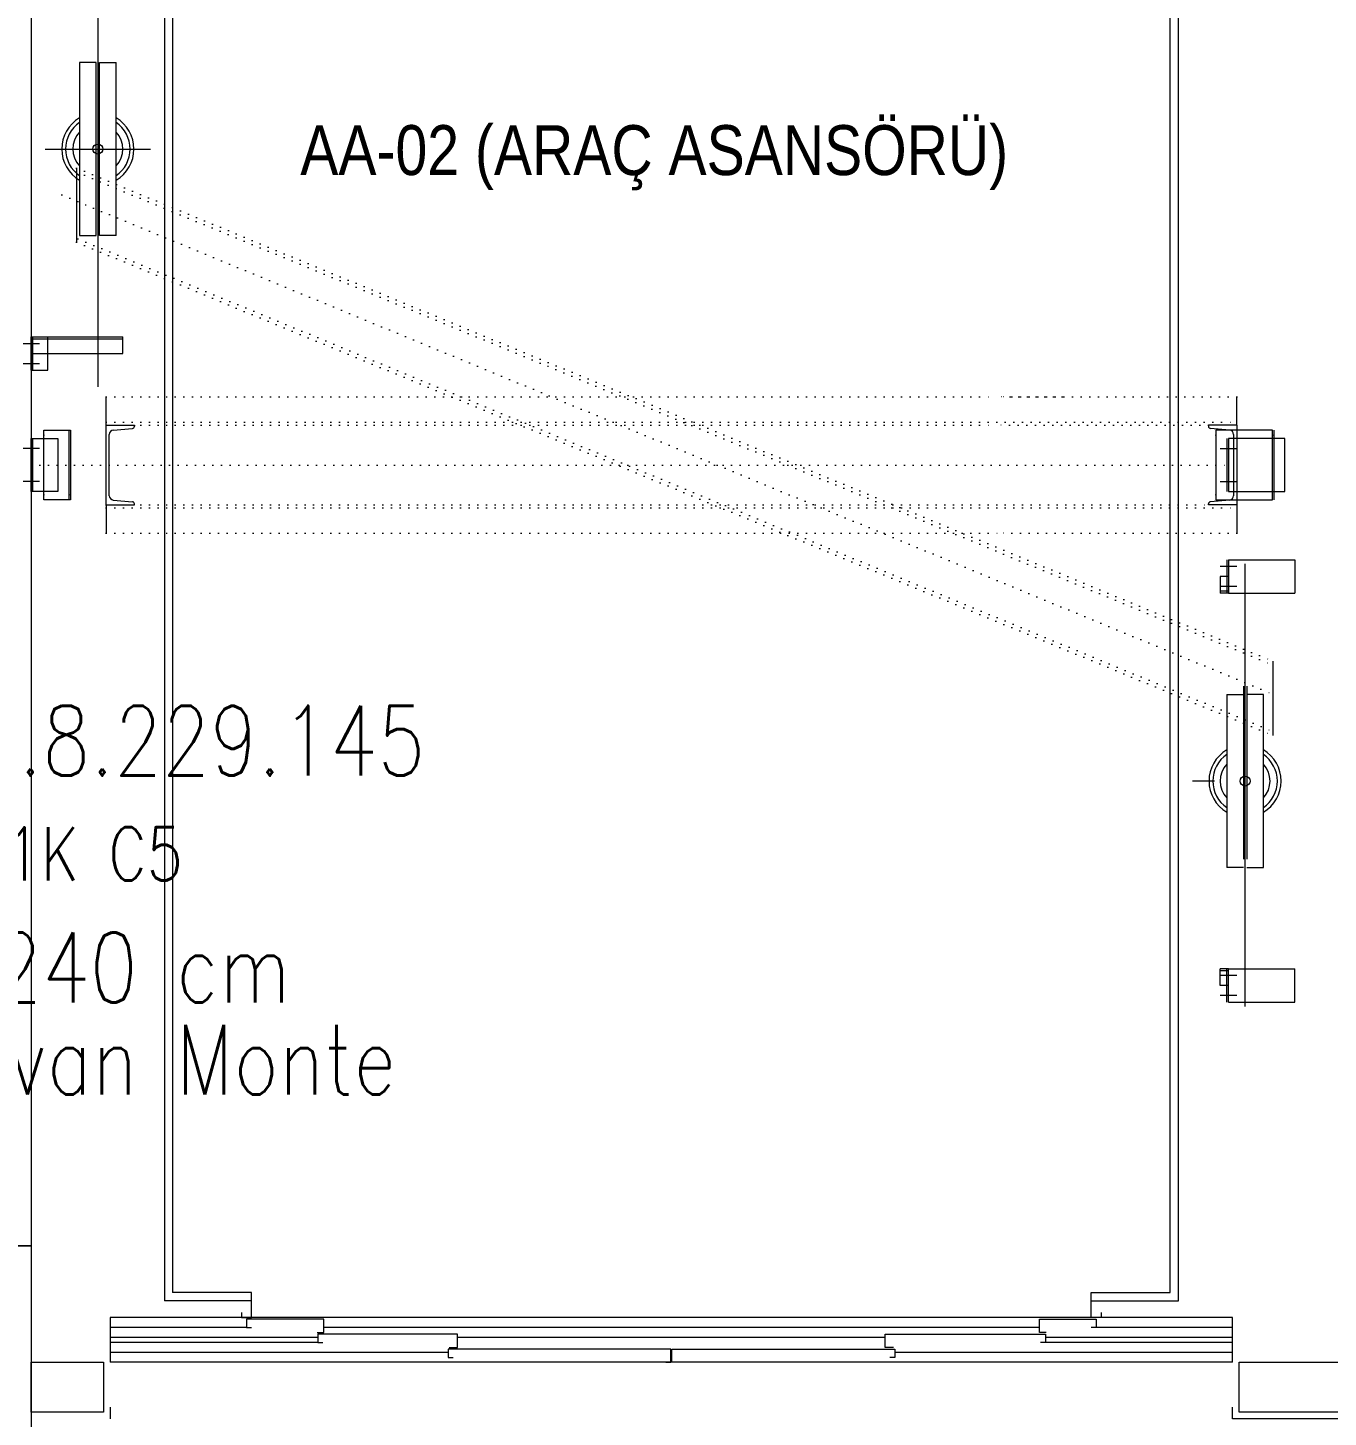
# Model space of a CAD drawing. Extents: x -1286 to 34975, y -230 to 6637.
# Drawn here: x 24674.8 to 25065.8, y 3141 to 3558.7 of the extents above; entities that cross this region are included whole.
import ezdxf

# ---------------------------------------------------------------- set-up
doc = ezdxf.new("R2010")
doc.units = 0
doc.header["$LTSCALE"] = 20
doc.linetypes.add('DOT2', pattern=[0.125, 0, -0.125])
doc.layers.get('0').update_dxf_attribs({"color": 9, "lineweight": 9})
for name, color, linetype, lineweight in [('00', 9, 'Continuous', 9), ('01', 9, 'Continuous', 9), ('06D', 9, 'Continuous', 9), ('14', 9, 'Continuous', 9), ('20', 9, 'DOT2', 9), ('21', 9, 'Continuous', 9), ('E-YAZI', 7, 'Continuous', 30)]:
    doc.layers.add(name, color=color, linetype=linetype, lineweight=lineweight)
doc.styles.add('E-YAZI', font='txttw.shx')
doc.styles.add('MuuM_TEXT-STANDART', font='ARIALN.TTF')

# ---------------------------------------------------------------- blocks, each defined once
blk = doc.blocks.new('p-kolon-80x80-vw')
at = {"layer": '01'}
blk.add_lwpolyline([(-40, -40), (-40, 40), (40, 40), (40, -40)], close=True, dxfattribs=at)
blk = doc.blocks.new('NPU240')
for p, q in [((0, -120), (0, 120)), ((0, 120), (85, 120)), ((9.5, -92.2), (9.5, 92.2)), ((21.4, 105.2), (79.1, 110.2)), ((85, 120), (85, 116.7)), ((0, -120), (85, -120)), ((21.4, -105.2), (79.1, -110.2)), ((85, -120), (85, -116.7))]:
    blk.add_line(p, q)
for centre, radius, start, end in [((22.5, 92.2), 13, 95, 180), ((78.5, 116.7), 6.5, 275, 0), ((22.5, -92.2), 13, 180, 265), ((78.5, -116.7), 6.5, 0, 85)]:
    blk.add_arc(centre, radius, start, end)
blk = doc.blocks.new('asansr-acilmayan')
for p in [(1926.2, 24884.45), (1926.2, 24884.45), (1926.2, 24884.45), (1926.2, 24866.45)]:
    blk.add_point(p)
at = {"layer": '06D'}
for p, q in [((1610, 25258.7), (1610, 24624.2)), ((1915, 24624.2), (1915, 25258.7)), ((1612.5, 25256.2), (1612.5, 24626.7)), ((1912.5, 24626.7), (1912.5, 25256.2)), ((1590, 25031.95), (1590, 24898.95)), ((1584.5, 24996.45), (1584.5, 24944.45)), ((1589.5, 24996.45), (1584.5, 24996.45)), ((1589.5, 24944.45), (1589.5, 24996.45)), ((1590.5, 24944.45), (1590.5, 24996.45)), ((1590.5, 24996.45), (1595.5, 24996.45)), ((1595.5, 24944.45), (1595.5, 24996.45)), ((1574.15, 24970.45), (1605.85, 24970.45)), ((1583.54, 24964.75), (1583.57, 24942.45)), ((1584.5, 24944.45), (1589.5, 24944.45)), ((1595.5, 24944.45), (1590.5, 24944.45)), ((1567.5, 24911.95), (1572.5, 24911.95)), ((1570, 24913.95), (1597.5, 24913.95)), ((1570, 24903.95), (1570, 24913.95)), ((1570, 24913.95), (1575, 24913.95)), ((1570, 24913.35), (1597.5, 24913.35)), ((1570.5, 24903.95), (1570.5, 24913.95)), ((1575, 24903.95), (1575, 24913.95)), ((1597.5, 24908.95), (1597.5, 24913.95)), ((1570, 24908.95), (1597.5, 24908.95)), ((1567.5, 24905.95), (1572.5, 24905.95)), ((1570, 24903.95), (1575, 24903.95)), ((1592.5, 24887.45), (1592.5, 24895.95)), ((1932.5, 24887.45), (1932.5, 24895.95)), ((1570, 24867.45), (1570, 24883.45)), ((1570, 24883.45), (1578, 24883.45)), ((1570.5, 24867.45), (1570.5, 24883.45)), ((1573.8, 24864.95), (1573.8, 24885.95)), ((1573.8, 24885.95), (1581.8, 24885.95)), ((1578, 24883.45), (1578, 24867.45)), ((1581.3, 24885.95), (1581.3, 24864.95)), ((1581.8, 24885.95), (1581.8, 24864.95)), ((1926.2, 24885.95), (1926.2, 24864.95)), ((1943.2, 24885.95), (1926.2, 24885.95)), ((1929.5, 24883.45), (1929.5, 24867.45)), ((1947, 24883.45), (1930, 24883.45)), ((1930, 24883.45), (1930, 24867.45)), ((1943.2, 24864.95), (1943.2, 24885.95)), ((1943.7, 24864.95), (1943.7, 24885.95)), ((1947, 24867.45), (1947, 24883.45)), ((1572.5, 24880.45), (1567.5, 24880.45)), ((1927.5, 24880.45), (1932.5, 24880.45)), ((1572.5, 24870.45), (1567.5, 24870.45)), ((1927.5, 24870.45), (1932.5, 24870.45)), ((1578, 24867.45), (1570, 24867.45)), ((1930, 24867.45), (1947, 24867.45)), ((1581.8, 24864.95), (1573.8, 24864.95)), ((1592.5, 24863.45), (1592.5, 24854.95)), ((1926.2, 24864.95), (1943.2, 24864.95)), ((1932.5, 24863.45), (1932.5, 24854.95)), ((1932.5, 24844.95), (1927.5, 24844.95)), ((1929.5, 24846.95), (1929.5, 24836.95)), ((1930, 24846.95), (1930, 24836.95)), ((1930, 24846.95), (1950, 24846.95)), ((1935, 24712.7), (1935, 24845.7)), ((1950, 24846.95), (1950, 24836.95)), ((1930, 24841.95), (1927.5, 24841.95)), ((1927.5, 24841.95), (1927.5, 24836.95)), ((1932.5, 24838.95), (1927.5, 24838.95)), ((1930, 24837.55), (1927.5, 24837.55)), ((1930, 24836.95), (1927.5, 24836.95)), ((1930, 24836.95), (1950, 24836.95)), ((1943.45, 24794.17), (1943.45, 24816.46)), ((1934.5, 24808.95), (1934.5, 24756.95)), ((1935.5, 24808.95), (1935.5, 24756.95)), ((1929.5, 24806.45), (1929.5, 24754.45)), ((1929.5, 24806.45), (1934.5, 24806.45)), ((1940.5, 24806.45), (1935.5, 24806.45)), ((1940.5, 24754.45), (1940.5, 24806.45)), ((1925.85, 24780.45), (1919.15, 24780.45)), ((1934.5, 24754.45), (1929.5, 24754.45)), ((1935.5, 24754.45), (1940.5, 24754.45)), ((1930, 24723.95), (1927.5, 24723.95)), ((1927.5, 24718.95), (1927.5, 24723.95)), ((1929.5, 24713.95), (1929.5, 24723.95)), ((1930, 24723.95), (1950, 24723.95)), ((1930, 24713.95), (1930, 24723.95)), ((1950, 24713.95), (1950, 24723.95)), ((1930, 24723.35), (1927.5, 24723.35)), ((1932.5, 24721.95), (1927.5, 24721.95)), ((1930, 24718.95), (1927.5, 24718.95)), ((1932.5, 24715.95), (1927.5, 24715.95)), ((1930, 24713.95), (1950, 24713.95)), ((1636.2, 24624.2), (1610, 24624.2)), ((1636.2, 24626.7), (1612.5, 24626.7)), ((1636.2, 24624.2), (1636.2, 24626.7)), ((1888.7, 24624.2), (1888.7, 24626.7)), ((1888.7, 24626.7), (1912.5, 24626.7)), ((1888.7, 24624.2), (1915, 24624.2)), ((1593.7, 24619.2), (1593.7, 24605.7)), ((1931.2, 24619.2), (1593.7, 24619.2)), ((1931.2, 24605.7), (1931.2, 24619.2)), ((1634.7, 24616.2), (1593.7, 24616.2)), ((1873.2, 24616.2), (1658, 24616.2)), ((1931.2, 24616.2), (1890.2, 24616.2)), ((1656.2, 24613.2), (1593.7, 24613.2)), ((1656.2, 24611.7), (1593.7, 24611.7)), ((1826.8, 24613.2), (1698.2, 24613.2)), ((1931.2, 24613.2), (1875, 24613.2)), ((1931.2, 24611.7), (1875, 24611.7)), ((1695.35, 24608.7), (1593.7, 24608.7)), ((1931.2, 24608.7), (1829.65, 24608.7)), ((1931.2, 24605.7), (1593.7, 24605.7))]:
    blk.add_line(p, q, dxfattribs=at)
for points in [[(1633.2, 24620.7), (1633.2, 24619.2), (1636.2, 24619.2), (1636.2, 24624.2)], [(1891.7, 24620.7), (1891.7, 24619.2), (1888.7, 24619.2), (1888.7, 24624.2)], [(1656, 24614.7), (1658, 24614.7), (1658, 24618.7), (1634.7, 24618.7), (1634.7, 24616.2), (1636.2, 24616.2)], [(1875.2, 24614.7), (1873.2, 24614.7), (1873.2, 24618.7), (1890.2, 24618.7), (1890.2, 24616.2), (1888.7, 24616.2)], [(1695.7, 24610.2), (1698.2, 24610.2), (1698.2, 24614.2), (1656.2, 24614.2), (1656.2, 24611.7), (1657.7, 24611.7)], [(1829.3, 24610.2), (1826.8, 24610.2), (1826.8, 24614.2), (1875, 24614.2), (1875, 24611.7), (1873.5, 24611.7)], [(1760.85, 24605.7), (1762.35, 24605.7), (1762.35, 24609.7), (1695.35, 24609.7), (1695.35, 24607.2), (1696.85, 24607.2)], [(1764.15, 24605.7), (1762.65, 24605.7), (1762.65, 24609.7), (1829.65, 24609.7), (1829.65, 24607.2), (1828.15, 24607.2)]]:
    blk.add_lwpolyline(points, dxfattribs=at)
for centre in [(1590, 24970.45), (1935, 24780.45)]:
    blk.add_circle(centre, 1.5, dxfattribs=at)
for centre, radius, start, end in [((1590, 24970.45), 10.85, 120.4584, 239.5416), ((1590, 24970.45), 9.7, 124.542, 235.458), ((1590, 24970.45), 10.85, 300.4584, 59.5416), ((1590, 24970.45), 9.7, 304.542, 55.458), ((1590, 24970.45), 7.5, 137.1666, 222.8334), ((1590, 24970.45), 7.5, 317.1666, 42.8334), ((1935, 24780.45), 10.85, 120.4584, 239.5416), ((1935, 24780.45), 9.7, 124.542, 235.458), ((1935, 24780.45), 10.85, 300.4584, 59.5416), ((1935, 24780.45), 9.7, 304.542, 55.458), ((1935, 24780.45), 7.5, 137.1666, 222.8334), ((1935, 24780.45), 7.5, 317.1666, 42.8334)]:
    blk.add_arc(centre, radius, start, end, dxfattribs=at)
for p in [(1573.8, 24884.45), (1943.2, 24884.45), (1573.8, 24866.45), (1573.8, 24866.45), (1573.8, 24866.45), (1581.8, 24866.45)]:
    blk.add_point(p, dxfattribs=at)
at = {"layer": '20'}
for p, q in [((1583.54, 24963.56), (1943.02, 24815.45)), ((1583.57, 24964.74), (1943.45, 24816.46)), ((1579.13, 24956.66), (1943.45, 24806.57)), ((1583.57, 24942.45), (1943.45, 24794.17)), ((1584, 24943.47), (1943.45, 24795.37)), ((1592.5, 24895.95), (1860, 24895.95)), ((1880, 24895.95), (1860, 24895.95)), ((1932.5, 24895.95), (1860, 24895.95)), ((1592.5, 24888.35), (1932.5, 24888.35)), ((1592.5, 24887.45), (1860, 24887.45)), ((1924, 24887.45), (1860, 24887.45)), ((1570, 24875.45), (1930, 24875.45)), ((1592.5, 24863.45), (1924, 24863.45)), ((1592.5, 24862.55), (1932.5, 24862.55)), ((1592.5, 24854.95), (1862.5, 24854.95)), ((1932.5, 24854.95), (1860, 24854.95))]:
    blk.add_line(p, q, dxfattribs=at)
at = {"layer": '06D', "xscale": 0.0999999999985448, "yscale": 0.0999999999985448, "zscale": 0.0999999999985448}
blk.add_blockref('NPU240', (1592.5, 24875.45), dxfattribs=at)
at = {"layer": '06D', "xscale": 0.0999999999985448, "yscale": 0.0999999999985448, "zscale": 0.0999999999985448, "rotation": 180}
blk.add_blockref('NPU240', (1932.5, 24875.45), dxfattribs=at)

msp = doc.modelspace()

# ---------------------------------------------------------------- linework, layer by layer
at = {"layer": '00'}
msp.add_lwpolyline([(25395.84, 3142.5), (25039.04, 3142.5), (25039.04, 3157.5), (25105.84, 3157.5), (25105.84, 3347.5), (25075.84, 3347.5), (25075.84, 3872.5), (24675.84, 3872.5), (24675.84, 3892.5), (25395.84, 3892.5), (25395.84, 3872.5), (25090.84, 3872.5), (25090.84, 3362.5), (25460.84, 3362.5), (25460.84, 3812.5), (25475.84, 3812.5), (25475.84, 3192.5), (25460.84, 3192.5), (25460.84, 3347.5), (25335.84, 3347.5), (25335.84, 3157.5), (25395.84, 3157.5)], dxfattribs=at)
for points in [[(24645.84, 3457.5), (24645.84, 3472.5), (24660.84, 3472.5), (24660.84, 3812.5), (24675.84, 3812.5), (24675.84, 3192.5), (24660.84, 3192.5), (24660.84, 3457.5)], [(24697.54, 3142.5), (24675.84, 3142.5), (24675.84, 3157.5), (24697.54, 3157.5)]]:
    msp.add_lwpolyline(points, close=True, dxfattribs=at)
at = {"layer": '14'}
for points in [[(24699.54, 3144), (24699.54, 3140.5)], [(25458.84, 1794.5), (25458.84, 2410.5), (25393.84, 2410.5), (25393.84, 2494.5), (25458.84, 2494.5), (25458.84, 3110.5), (25393.84, 3110.5), (25393.84, 3140.5), (25393.84, 3140.5), (25393.84, 3140.5), (25337.84, 3140.5), (25337.84, 3140.5), (25037.04, 3140.5), (25037.04, 3144)]]:
    msp.add_lwpolyline(points, dxfattribs=at)

# ---------------------------------------------------------------- block references
for name, p in [('asansr-acilmayan', (23105.84, -21448.2)), ('p-kolon-80x80-vw', (24635.84, 3152.5))]:
    msp.add_blockref(name, p)

# ---------------------------------------------------------------- texts
at = {"layer": '21', "insert": (24863.15, 3519.61), "char_height": 15, "attachment_point": 5, "style": 'MuuM_TEXT-STANDART'}
msp.add_mtext_dynamic_manual_height_columns('AA-02 (ARAÇ ASANSÖRÜ)', width=388.5584, gutter_width=156.51, heights=[0], dxfattribs=at)
at = {"layer": 'E-YAZI', "color": 1, "style": 'E-YAZI', "width": 0.8}
msp.add_text('10.8.229.145', height=21, dxfattribs=at).set_placement((24643.17, 3333.89))
at = {"layer": 'E-YAZI', "color": 6, "style": 'E-YAZI', "width": 0.8}
msp.add_text('V-1K C5', height=16, dxfattribs=at).set_placement((24643.57, 3302.38))
at = {"layer": 'E-YAZI', "color": 30, "style": 'E-YAZI', "width": 0.8}
for s, p in [('h:240 cm', (24643.75, 3265.7)), ('Tavan Monte', (24643.75, 3237.98))]:
    msp.add_text(s, height=21, dxfattribs=at).set_placement(p)

doc.saveas('drawing.dxf')
